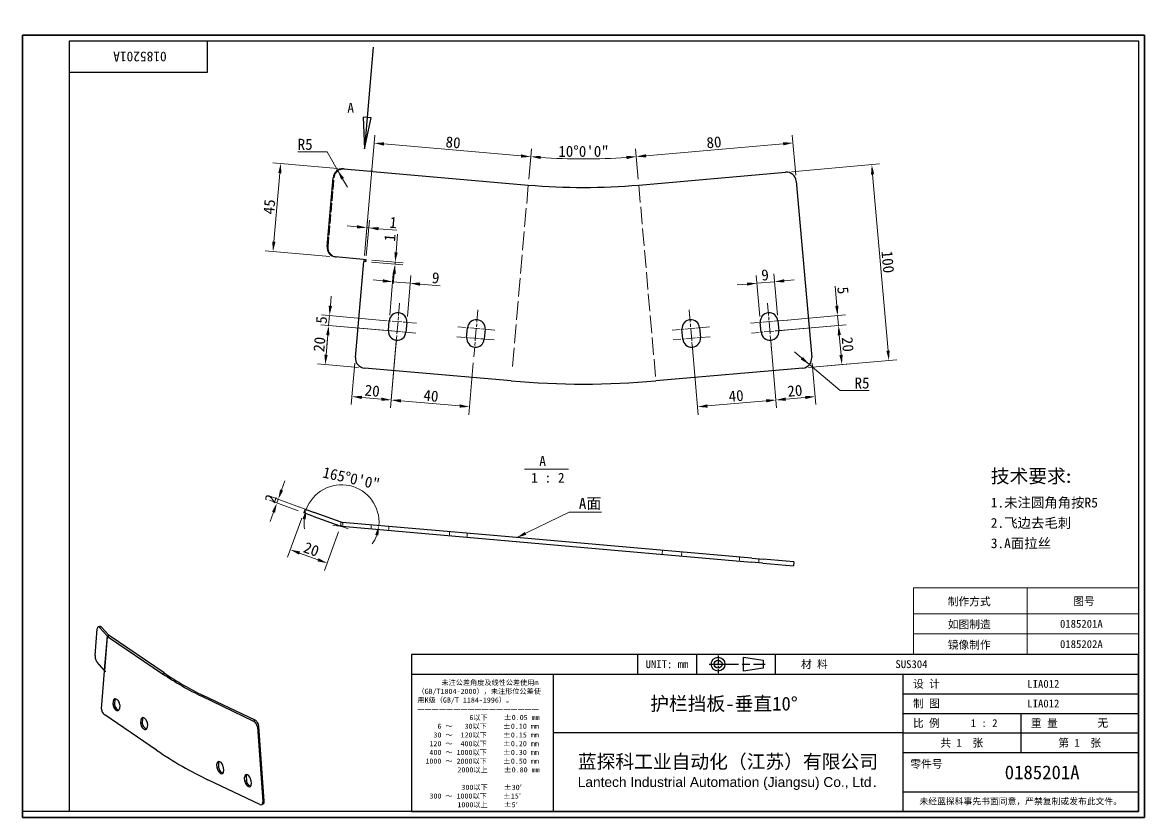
# Model space of a CAD drawing. Header units: millimetres. Extents: x 12 to 583, y 11 to 654.
# Drawn here: x 12 to 583, y 11 to 415 of the extents above; entities that cross this region are included whole.
import ezdxf
from ezdxf.enums import TextEntityAlignment as Align

# ---------------------------------------------------------------- set-up
doc = ezdxf.new("R2010")
doc.units = ezdxf.units.MM
doc.header["$LTSCALE"] = 2
doc.linetypes.add('CHAIN', pattern=[0.3543, 0.2362, -0.0295, 0.0591, -0.0295])
doc.linetypes.add('DASHED', pattern=[0.2067, 0.1654, -0.0413])
for name, color, linetype, lineweight in [('1', 7, 'Continuous', 18), ('可见 (ISO)', 7, 'Continuous', 25), ('可见窄的 (ISO)', 7, 'Continuous', 18), ('图框 (ISO)', 7, 'Continuous', 35), ('标题 (ISO)', 7, 'Continuous', 25), ('草图几何图元 (ISO)', 7, 'Continuous', 18)]:
    doc.layers.add(name, color=color, linetype=linetype, lineweight=lineweight)
for name, color, linetype, lineweight, true_color in [('中心标记 (ISO)', 1, 'CHAIN', 18, 0xff0000), ('中心线 (ISO)', 1, 'CHAIN', 18, 0xff0000), ('剖切线 (ISO)', 7, 'CHAIN', 25, 0x008000), ('尺寸 (ISO)', 7, 'Continuous', 18, 0x008000), ('符号 (ISO)', 7, 'Continuous', 18, 0x008000), ('隐藏 (ISO)', 5, 'DASHED', 18, 0x0000ff)]:
    doc.layers.add(name, color=color, linetype=linetype, lineweight=lineweight, true_color=true_color)
doc.styles.add('HZ_33', font='simfang.ttf')
doc.styles.add('文本样式164', font='SimSun.ttf')
doc.styles.add('文本样式165', font='SimSun.ttf')
doc.styles.add('文本样式74', font='SimSun.ttf')
doc.styles.add('最新国标', font='simfang.ttf')
doc.styles.add('注释文本 (ISO)', font='simfang.ttf')
doc.dimstyles.new('默认 (GB)', dxfattribs={"dimscale": 2, "dimtxt": 2.8, "dimasz": 2.5, "dimexe": 2, "dimexo": 1.5, "dimgap": 0.5, "dimtad": 1, "dimtoh": 1, "dimdsep": 46, "dimtxsty": '最新国标', "dimcen": 0.09, "dimdle": 10, "dimclrd": 256, "dimclre": 256, "dimclrt": 256, "dimaunit": 1, "dimadec": 3, "dimazin": 2, "dimtfac": 0.535714, "dimtdec": 3, "dimtmove": 0, "dimatfit": 3, "dimfxl": 0, "dimtolj": 1, "dimlwd": -1, "dimlwe": -1, "dimarcsym": 0})
doc.dimstyles.new('默认 (GB)$7', dxfattribs={"dimscale": 2, "dimtxt": 2.8, "dimasz": 2.5, "dimexe": 2, "dimexo": 1.5, "dimgap": 0.5, "dimtad": 1, "dimtoh": 1, "dimdsep": 46, "dimtxsty": '最新国标', "dimcen": 0.09, "dimdle": 10, "dimclrd": 256, "dimclre": 256, "dimclrt": 256, "dimaunit": 1, "dimadec": 3, "dimazin": 2, "dimtfac": 0.535714, "dimtdec": 3, "dimtmove": 0, "dimatfit": 3, "dimfxl": 0, "dimtolj": 1, "dimlwd": -1, "dimlwe": -1, "dimarcsym": 0})

# ---------------------------------------------------------------- blocks, each defined once
blk = doc.blocks.new('图框 最新国标')
at = {"layer": '图框 (ISO)'}
for p, q in [((6, 7), (6, 204.5)), ((6, 204.5), (291.5, 204.5)), ((291.5, 204.5), (291.5, 5.5)), ((6, 7), (6, 5.5)), ((6, 7), (6, 5.5)), ((291.5, 5.5), (6, 5.5))]:
    blk.add_line(p, q, dxfattribs=at)
at = {"layer": '图框 (ISO)', "color": 7, "linetype": 'Continuous', "lineweight": 25}
for p, q in [((18, 203), (290, 203)), ((18, 7), (18, 203)), ((18, 203), (290, 203)), ((53, 203), (53, 195)), ((290, 203), (290, 7)), ((290, 203), (290, 7)), ((53, 195), (18, 195)), ((290, 7), (6, 7)), ((290, 7), (18, 7))]:
    blk.add_line(p, q, dxfattribs=at)
at = {"layer": '图框 (ISO)', "style": '文本样式74'}
blk.add_attdef('零件代号_001', (42.7, 200.25), '', height=2.5, rotation=180, dxfattribs=at)
blk = doc.blocks.new('标题栏 最新国标')
at = {"layer": '标题 (ISO)'}
for p, q in [((381.98, -183.84), (196.98, -183.84)), ((196.98, -183.84), (196.98, -223.84)), ((254.48, -183.84), (254.48, -188.84)), ((269.48, -183.84), (269.48, -188.84)), ((281.48, -188.09), (281.48, -184.59)), ((281.48, -184.59), (286.48, -185.34)), ((286.48, -185.34), (286.48, -187.34)), ((289.48, -183.84), (289.48, -188.84)), ((381.98, -223.84), (381.98, -183.84)), ((383.48, -183.84), (383.48, -225.34)), ((286.48, -187.34), (281.48, -188.09)), ((196.98, -188.84), (381.98, -188.84)), ((232.98, -188.84), (232.98, -223.84)), ((321.98, -188.84), (321.98, -223.84)), ((321.98, -193.84), (381.98, -193.84)), ((321.98, -198.84), (381.98, -198.84)), ((351.98, -198.84), (351.98, -208.84)), ((321.98, -203.84), (232.98, -203.84)), ((321.98, -203.84), (381.98, -203.84)), ((321.98, -208.84), (381.98, -208.84)), ((321.98, -218.84), (381.98, -218.84)), ((196.98, -223.84), (381.98, -223.84)), ((383.48, -225.34), (196.98, -225.34))]:
    blk.add_line(p, q, dxfattribs=at)
at = {"layer": '标题 (ISO)', "linetype": 'CHAIN', "ltscale": 5.000333}
blk.add_line((274.98, -184.09), (274.98, -188.59), dxfattribs=at)
at = {"layer": '标题 (ISO)', "linetype": 'CHAIN', "ltscale": 15.834605}
blk.add_line((272.73, -186.34), (286.98, -186.34), dxfattribs=at)
at = {"layer": '标题 (ISO)'}
for radius in [1.75, 1]:
    blk.add_circle((274.98, -186.34), radius, dxfattribs=at)
at = {"layer": '1', "style": '文本样式164'}
for s, p in [('UNIT: mm', (261.98, -186.34)), ('材 料', (299.48, -186.34)), ('设 计', (327.98, -191.34)), ('制 图', (327.98, -196.34)), ('比 例', (327.98, -201.34)), ('重 量', (357.98, -201.34)), ('共 1  张', (336.98, -206.34)), ('第 1  张', (366.98, -206.34))]:
    blk.add_text(s, height=2, dxfattribs=at).set_placement(p, align=Align.MIDDLE_CENTER)
at = {"layer": '标题 (ISO)', "style": '注释文本 (ISO)'}
for s, insert, char_height, attachment_point, line_spacing_factor in [('\\fSimSun|b0|i0;{\\H1.3000;      未注公差角度及线性公差使用m\\P}\\fSimSun|b0|i0;{\\H1.3000;（GB/T1804-2000），未注形位公差使\\P}\\fSimSun|b0|i0;{\\H1.3000;用K级（GB/T 1184-1996）。\\P}\\fSimSun|b0|i0;{\\H1.3000;—————————————————\\P}\\fSimSun|b0|i0;{\\H1.3000;             6以下    ±0.05 mm\\P}\\fSimSun|b0|i0;{\\H1.3000;     6 ～   30以下    ±0.10 mm\\P}\\fSimSun|b0|i0;{\\H1.3000;    30 ～  120以下    ±0.15 mm\\P}\\fSimSun|b0|i0;{\\H1.3000;   120 ～  400以下    ±0.20 mm\\P}\\fSimSun|b0|i0;{\\H1.3000;   400 ～ 1000以下    ±0.30 mm\\P}\\fSimSun|b0|i0;{\\H1.3000;  1000 ～ 2000以下    ±0.50 mm\\P}\\fSimSun|b0|i0;{\\H1.3000;          2000以上    ±0.80 mm\\P}\\fSimSun|b0|i0;{\\H1.3000;\\P}\\fSimSun|b0|i0;{\\H1.3000;           300以下    ±30′\\P}\\fSimSun|b0|i0;{\\H1.3000;   300 ～ 1000以下    ±15′\\P}\\fSimSun|b0|i0;{\\H1.3000;          1000以上    ±5′}', (198.48, -206.63), 1.3, 4, 1.023913), ('{\\fMicrosoft YaHei|b0|i0|c134|p34;\\H1.75x;蓝探科工业自动化（江苏）有限公司\\P\\fArial|b0|i0|c0|p34;\\H0.71429x;Lantech Industrial Automation (Jiangsu) Co., Ltd\\fFangSong|b0|i0|c134|p49;.\\H1.15195x; }', (277.48, -213.84), 2, 5, 0.978695)]:
    blk.add_mtext(s, dxfattribs=dict(at, insert=insert, char_height=char_height, attachment_point=attachment_point, line_spacing_factor=line_spacing_factor))
at = {"layer": '标题 (ISO)', "attachment_point": 5, "style": '注释文本 (ISO)'}
for s, insert, char_height in [('\\fFangSong|b0|i0;零件号', (327.98, -211.84), 2), ('\\fSimSun|b0|i0;{\\H1.6000;未经蓝探科事先书面同意，严禁复制或发布此文件。}', (351.98, -221.34), 1.6)]:
    blk.add_mtext(s, dxfattribs=dict(at, insert=insert, char_height=char_height))
at = {"layer": '标题 (ISO)'}
for tag, p, height, style in [('材料_001', (320.09, -187.33), 2, '注释文本 (ISO)'), ('设计人_001', (353.65, -192.33), 2, '注释文本 (ISO)'), ('库存编号_001', (257.69, -198.12), 3.5, '文本样式165'), ('设计人_001', (353.65, -197.33), 2, '注释文本 (ISO)'), ('视图比例_001', (339.26, -202.33), 2, '注释文本 (ISO)'), ('质量\\P3;_001', (371.53, -202.3), 2, '注释文本 (ISO)'), ('零件代号_001', (347.9, -215.59), 3.5, '文本样式165')]:
    blk.add_attdef(tag, p, '', height=height, dxfattribs=dict(at, style=style))
blk = doc.blocks.new('表格1')
at = {"layer": '符号 (ISO)'}
for p, q in [((232.72, 63.89), (290, 63.89)), ((232.72, 63.89), (232.72, 57.35)), ((261.65, 63.89), (261.65, 57.35)), ((290, 63.89), (290, 57.35)), ((232.72, 57.35), (290, 57.35)), ((232.72, 57.35), (232.72, 47)), ((261.65, 57.35), (261.65, 47)), ((290, 57.35), (290, 47)), ((232.72, 52.23), (290, 52.23)), ((232.72, 47), (290, 47))]:
    blk.add_line(p, q, dxfattribs=at)
at = {"layer": '符号 (ISO)', "char_height": 2, "attachment_point": 7, "style": '注释文本 (ISO)'}
for s, insert in [('制作方式', (241.43, 59.21)), ('图号', (273.37, 59.27)), ('如图制造', (241.44, 53.39)), ('0185201A', (269.98, 53.75)), ('镜像制作', (241.43, 48.2)), ('0185202A', (269.98, 48.58))]:
    blk.add_mtext(s, dxfattribs=dict(at, insert=insert))
blk = doc.blocks.new('二维转换剖视图0')
at = {"layer": '剖切线 (ISO)', "linetype": 'Continuous'}
for p, q in [((95.27, 201.46), (93.7, 183.53)), ((92.71, 183.61), (93.01, 175.56)), ((94.7, 183.44), (92.71, 183.61)), ((93.7, 183.53), (93.01, 175.56)), ((93.01, 175.56), (94.7, 183.44))]:
    blk.add_line(p, q, dxfattribs=at)
at = {"layer": '剖切线 (ISO)', "linetype": 'Continuous', "flags": 128}
blk.add_lwpolyline([(92.71, 183.61), (93.01, 175.56), (94.7, 183.44), (92.71, 183.61)], dxfattribs=at)
at = {"layer": '剖切线 (ISO)'}
blk.add_solid([(92.71, 183.61), (93.01, 175.56), (94.7, 183.44), (92.71, 183.61)], dxfattribs=at)
at = {"layer": '剖切线 (ISO)', "insert": (88.67, 184.76), "char_height": 2.5, "attachment_point": 7, "style": 'HZ_33'}
blk.add_mtext('A', dxfattribs=at)
blk = doc.blocks.new('*D7')
at = {"layer": 'Defpoints', "color": 0, "transparency": 16777216}
for p in [(186.65, 175.8), (171.55, 162.19), (174.37, 161.17), (253.8, 154.22)]:
    blk.add_point(p, dxfattribs=at)
at = {"layer": '尺寸 (ISO)', "color": 116, "true_color": 0x00803f, "transparency": 16777216}
blk.add_line((168.73, 163.22), (152.67, 169.07), dxfattribs=at)
for start, end in [(355, 160), (175.0432, 190.0863), (324.9137, 339.9568)]:
    blk.add_arc((174.37, 161.17), 19.1, start, end, dxfattribs=at)
for points in [[(154.53, 163), (156.16, 162.64), (156.42, 167.7)], [(191.5, 154.8), (193.13, 154.44), (193.4, 159.5)]]:
    blk.add_solid(points, dxfattribs=at)
at = {"layer": '尺寸 (ISO)', "transparency": 16777216, "insert": (179.33, 183.56), "char_height": 5.6, "attachment_point": 5, "rotation": 347.5, "style": '最新国标'}
blk.add_mtext('\\A1;165°0\'0"', dxfattribs=at)
blk = doc.blocks.new('*D8')
at = {"layer": 'Defpoints', "color": 0, "transparency": 16777216}
for p in [(155.14, 166.04), (173.93, 159.2), (148.3, 147.25)]:
    blk.add_point(p, dxfattribs=at)
at = {"layer": '尺寸 (ISO)', "color": 116, "true_color": 0x00803f, "transparency": 16777216}
for p, q in [((154.11, 163.22), (146.93, 143.49)), ((172.91, 156.38), (165.73, 136.65)), ((162.4, 142.12), (153, 145.54))]:
    blk.add_line(p, q, dxfattribs=at)
for points in [[(153.28, 146.32), (152.71, 144.75), (148.3, 147.25)], [(162.68, 142.9), (162.11, 141.33), (167.09, 140.41)]]:
    blk.add_solid(points, dxfattribs=at)
at = {"layer": '尺寸 (ISO)', "transparency": 16777216, "insert": (159.01, 147.43), "char_height": 5.6, "attachment_point": 5, "rotation": 340, "style": '最新国标'}
blk.add_mtext('\\A1;20', dxfattribs=at)
blk = doc.blocks.new('*D9')
at = {"layer": 'Defpoints', "color": 0, "transparency": 16777216}
for p in [(141.48, 171.01), (155.14, 166.04), (155.82, 167.92)]:
    blk.add_point(p, dxfattribs=at)
at = {"layer": '尺寸 (ISO)', "color": 116, "true_color": 0x00803f, "transparency": 16777216}
for p, q in [((143.88, 177.59), (145.59, 182.29)), ((152.32, 167.07), (137.72, 172.38)), ((153.01, 168.94), (138.41, 174.26)), ((142.17, 172.89), (141.48, 171.01)), ((139.77, 166.31), (138.06, 161.61))]:
    blk.add_line(p, q, dxfattribs=at)
for points in [[(143.09, 177.87), (144.66, 177.3), (142.17, 172.89)], [(138.99, 166.6), (140.55, 166.03), (141.48, 171.01)]]:
    blk.add_solid(points, dxfattribs=at)
at = {"layer": '尺寸 (ISO)', "transparency": 16777216, "insert": (138.25, 173.25), "char_height": 5.6, "attachment_point": 5, "rotation": 70, "style": '最新国标'}
blk.add_mtext('\\A1;2', dxfattribs=at)
blk = doc.blocks.new('*D10')
at = {"layer": 'Defpoints', "color": 0, "transparency": 16777216}
for p in [(297.53, 654), (288.57, 346.13), (269.42, 332.72), (325.64, 332.72)]:
    blk.add_point(p, dxfattribs=at)
at = {"layer": '尺寸 (ISO)', "color": 116, "true_color": 0x00803f, "transparency": 16777216}
for p, q in [((269.68, 335.71), (271.03, 351.15)), ((325.38, 335.71), (324.02, 351.15))]:
    blk.add_line(p, q, dxfattribs=at)
blk.add_arc((297.53, 654), 308, 265.9301, 274.0699, dxfattribs=at)
for points in [[(275.6, 345.94), (275.74, 347.6), (270.69, 347.17)], [(319.32, 347.6), (319.46, 345.94), (324.37, 347.17)]]:
    blk.add_solid(points, dxfattribs=at)
at = {"layer": '尺寸 (ISO)', "transparency": 16777216, "insert": (297.53, 349.83), "char_height": 5.6, "attachment_point": 5, "style": '最新国标'}
blk.add_mtext('\\A1;10°0\'0"', dxfattribs=at)
blk = doc.blocks.new('*D11')
at = {"layer": 'Defpoints', "color": 0, "transparency": 16777216}
for p in [(270.68, 347.08), (269.42, 332.72), (185.72, 293.87)]:
    blk.add_point(p, dxfattribs=at)
at = {"layer": '尺寸 (ISO)', "color": 116, "true_color": 0x00803f, "transparency": 16777216}
for p, q in [((185.98, 296.86), (191.33, 358.04)), ((195.96, 353.62), (265.7, 347.51)), ((269.68, 335.71), (271.03, 351.06))]:
    blk.add_line(p, q, dxfattribs=at)
for points in [[(196.04, 354.45), (195.89, 352.79), (190.98, 354.05)], [(265.77, 348.34), (265.62, 346.68), (270.68, 347.08)]]:
    blk.add_solid(points, dxfattribs=at)
at = {"layer": '尺寸 (ISO)', "transparency": 16777216, "insert": (231.16, 354.38), "char_height": 5.6, "attachment_point": 5, "rotation": 355, "style": '最新国标'}
blk.add_mtext('\\A1;80', dxfattribs=at)
blk = doc.blocks.new('*D12')
at = {"layer": 'Defpoints', "color": 0, "transparency": 16777216}
for p in [(404.07, 354.14), (325.64, 332.72), (405.77, 334.72)]:
    blk.add_point(p, dxfattribs=at)
at = {"layer": '尺寸 (ISO)', "color": 116, "true_color": 0x00803f, "transparency": 16777216}
for p, q in [((405.51, 337.7), (403.72, 358.13)), ((325.38, 335.71), (324.02, 351.15)), ((329.35, 347.61), (399.09, 353.71))]:
    blk.add_line(p, q, dxfattribs=at)
for points in [[(399.02, 354.54), (399.16, 352.88), (404.07, 354.14)], [(329.28, 348.44), (329.43, 346.78), (324.37, 347.17)]]:
    blk.add_solid(points, dxfattribs=at)
at = {"layer": '尺寸 (ISO)', "transparency": 16777216, "insert": (363.89, 354.47), "char_height": 5.6, "attachment_point": 5, "rotation": 5, "style": '最新国标'}
blk.add_mtext('\\A1;80', dxfattribs=at)
blk = doc.blocks.new('*D13')
at = {"layer": 'Defpoints', "color": 0, "transparency": 16777216}
for p in [(444.18, 343.1), (400.35, 339.26), (409.07, 239.64)]:
    blk.add_point(p, dxfattribs=at)
at = {"layer": '尺寸 (ISO)', "color": 116, "true_color": 0x00803f, "transparency": 16777216}
for p, q in [((403.34, 339.52), (448.17, 343.44)), ((452.46, 248.46), (444.62, 338.12)), ((412.06, 239.9), (456.88, 243.83))]:
    blk.add_line(p, q, dxfattribs=at)
for points in [[(445.45, 338.19), (443.79, 338.04), (444.18, 343.1)], [(453.29, 248.53), (451.63, 248.39), (452.9, 243.48)]]:
    blk.add_solid(points, dxfattribs=at)
at = {"layer": '尺寸 (ISO)', "transparency": 16777216, "insert": (452.36, 293.62), "char_height": 5.6, "attachment_point": 5, "rotation": 275, "style": '最新国标'}
blk.add_mtext('\\A1;100', dxfattribs=at)
blk = doc.blocks.new('*D14')
at = {"layer": 'Defpoints', "color": 0, "transparency": 16777216}
for p in [(392.38, 258.26), (427.25, 261.31), (409.07, 239.64)]:
    blk.add_point(p, dxfattribs=at)
at = {"layer": '尺寸 (ISO)', "color": 116, "true_color": 0x00803f, "transparency": 16777216}
for p, q in [((395.37, 258.52), (431.23, 261.66)), ((428.56, 246.37), (427.68, 256.33)), ((412.06, 239.9), (432.98, 241.73))]:
    blk.add_line(p, q, dxfattribs=at)
for points in [[(428.51, 256.4), (426.85, 256.26), (427.25, 261.31)], [(429.39, 246.44), (427.73, 246.29), (428.99, 241.39)]]:
    blk.add_solid(points, dxfattribs=at)
at = {"layer": '尺寸 (ISO)', "transparency": 16777216, "insert": (431.94, 251.68), "char_height": 5.6, "attachment_point": 5, "rotation": 275, "style": '最新国标'}
blk.add_mtext('\\A1;20', dxfattribs=at)
blk = doc.blocks.new('*D15')
at = {"layer": 'Defpoints', "color": 0, "transparency": 16777216}
for p in [(396.43, 263.63), (396.86, 258.65), (427.25, 261.31)]:
    blk.add_point(p, dxfattribs=at)
at = {"layer": '尺寸 (ISO)', "color": 116, "true_color": 0x00803f, "transparency": 16777216}
for p, q in [((426.38, 271.27), (425.5, 281.34)), ((399.42, 263.89), (430.8, 266.64)), ((427.25, 261.31), (426.81, 266.29)), ((399.85, 258.91), (431.23, 261.66)), ((427.68, 256.33), (428.12, 251.35))]:
    blk.add_line(p, q, dxfattribs=at)
for points in [[(427.21, 271.34), (425.55, 271.2), (426.81, 266.29)], [(428.51, 256.4), (426.85, 256.26), (427.25, 261.31)]]:
    blk.add_solid(points, dxfattribs=at)
at = {"layer": '尺寸 (ISO)', "transparency": 16777216, "insert": (429.54, 279.13), "char_height": 5.6, "attachment_point": 5, "rotation": 275, "style": '最新国标'}
blk.add_mtext('\\A1;5', dxfattribs=at)
blk = doc.blocks.new('*D16')
at = {"layer": 'Defpoints', "color": 0, "transparency": 16777216}
for p in [(394.69, 283.56), (387.46, 262.85), (396.43, 263.63)]:
    blk.add_point(p, dxfattribs=at)
at = {"layer": '尺寸 (ISO)', "color": 116, "true_color": 0x00803f, "transparency": 16777216}
for p, q in [((387.2, 265.84), (385.37, 286.76)), ((396.17, 266.62), (394.34, 287.54)), ((380.74, 282.34), (375.76, 281.9)), ((385.72, 282.77), (394.69, 283.56)), ((399.67, 283.99), (404.65, 284.43))]:
    blk.add_line(p, q, dxfattribs=at)
for points in [[(380.67, 283.17), (380.81, 281.51), (385.72, 282.77)], [(399.59, 284.82), (399.74, 283.16), (394.69, 283.56)]]:
    blk.add_solid(points, dxfattribs=at)
at = {"layer": '尺寸 (ISO)', "transparency": 16777216, "insert": (389.87, 286.98), "char_height": 5.6, "attachment_point": 5, "rotation": 5, "style": '最新国标'}
blk.add_mtext('\\A1;9', dxfattribs=at)
blk = doc.blocks.new('*D17')
at = {"layer": 'Defpoints', "color": 0, "transparency": 16777216}
for p in [(392.38, 258.26), (413.61, 245.06), (415.36, 225.13)]:
    blk.add_point(p, dxfattribs=at)
at = {"layer": '尺寸 (ISO)', "color": 116, "true_color": 0x00803f, "transparency": 16777216}
for p, q in [((392.64, 255.27), (395.78, 219.41)), ((413.87, 242.07), (415.7, 221.15)), ((400.41, 223.83), (410.37, 224.7))]:
    blk.add_line(p, q, dxfattribs=at)
for points in [[(400.34, 224.66), (400.49, 223), (395.43, 223.39)], [(410.3, 225.53), (410.45, 223.87), (415.36, 225.13)]]:
    blk.add_solid(points, dxfattribs=at)
at = {"layer": '尺寸 (ISO)', "transparency": 16777216, "insert": (405.06, 228.08), "char_height": 5.6, "attachment_point": 5, "rotation": 5, "style": '最新国标'}
blk.add_mtext('\\A1;20', dxfattribs=at)
blk = doc.blocks.new('*D18')
at = {"layer": 'Defpoints', "color": 0, "transparency": 16777216}
for p in [(392.38, 258.26), (352.53, 254.77), (395.43, 223.39)]:
    blk.add_point(p, dxfattribs=at)
at = {"layer": '尺寸 (ISO)', "color": 116, "true_color": 0x00803f, "transparency": 16777216}
for p, q in [((352.8, 251.78), (355.93, 215.92)), ((392.64, 255.27), (395.78, 219.41)), ((360.57, 220.34), (390.45, 222.96))]:
    blk.add_line(p, q, dxfattribs=at)
for points in [[(390.38, 223.79), (390.52, 222.13), (395.43, 223.39)], [(360.49, 221.17), (360.64, 219.51), (355.58, 219.91)]]:
    blk.add_solid(points, dxfattribs=at)
at = {"layer": '尺寸 (ISO)', "transparency": 16777216, "insert": (375.17, 225.47), "char_height": 5.6, "attachment_point": 5, "rotation": 5, "style": '最新国标'}
blk.add_mtext('\\A1;40', dxfattribs=at)
blk = doc.blocks.new('*D19')
at = {"layer": 'Defpoints', "color": 0, "transparency": 16777216}
for p in [(408.63, 244.62), (412.44, 241.39)]:
    blk.add_point(p, dxfattribs=at)
at = {"layer": '尺寸 (ISO)', "color": 116, "true_color": 0x00803f, "transparency": 16777216}
for p, q in [((408.63, 244.62), (404.82, 247.86)), ((408.63, 244.62), (412.44, 241.39)), ((412.44, 241.39), (416.25, 238.15)), ((428.04, 228.15), (416.25, 238.15)), ((442.94, 228.15), (428.04, 228.15))]:
    blk.add_line(p, q, dxfattribs=at)
blk.add_solid([(409.17, 245.26), (408.09, 243.99), (412.44, 241.39)], dxfattribs=at)
at = {"layer": '尺寸 (ISO)', "transparency": 16777216, "insert": (439.23, 231.98), "char_height": 5.6, "attachment_point": 5, "style": '最新国标'}
blk.add_mtext('\\A1;R5', dxfattribs=at)
blk = doc.blocks.new('*D20')
at = {"layer": 'Defpoints', "color": 0, "transparency": 16777216}
for p in [(143.41, 343.75), (175.29, 340.96), (171.37, 296.13)]:
    blk.add_point(p, dxfattribs=at)
at = {"layer": '尺寸 (ISO)', "color": 116, "true_color": 0x00803f, "transparency": 16777216}
for p, q in [((172.3, 341.22), (139.43, 344.1)), ((139.93, 303.9), (142.98, 338.77)), ((168.38, 296.39), (135.51, 299.27))]:
    blk.add_line(p, q, dxfattribs=at)
for points in [[(142.15, 338.84), (143.81, 338.7), (143.41, 343.75)], [(139.1, 303.97), (140.76, 303.83), (139.49, 298.92)]]:
    blk.add_solid(points, dxfattribs=at)
at = {"layer": '尺寸 (ISO)', "transparency": 16777216, "insert": (137.64, 321.67), "char_height": 5.6, "attachment_point": 5, "rotation": 85, "style": '最新国标'}
blk.add_mtext('\\A1;45', dxfattribs=at)
blk = doc.blocks.new('*D21')
at = {"layer": 'Defpoints', "color": 0, "transparency": 16777216}
for p in [(186.71, 293.79), (186.8, 294.78), (201.59, 292.48)]:
    blk.add_point(p, dxfattribs=at)
at = {"layer": '尺寸 (ISO)', "color": 116, "true_color": 0x00803f, "transparency": 16777216}
for p, q in [((202.11, 298.46), (202.92, 307.76)), ((189.7, 293.52), (205.57, 292.14)), ((189.79, 294.52), (205.66, 293.13)), ((201.59, 292.48), (201.67, 293.48)), ((201.15, 287.5), (200.72, 282.52))]:
    blk.add_line(p, q, dxfattribs=at)
for points in [[(201.28, 298.53), (202.94, 298.39), (201.67, 293.48)], [(200.32, 287.58), (201.98, 287.43), (201.59, 292.48)]]:
    blk.add_solid(points, dxfattribs=at)
at = {"layer": '尺寸 (ISO)', "transparency": 16777216, "insert": (198.95, 305.93), "char_height": 5.6, "attachment_point": 5, "rotation": 85, "style": '最新国标'}
blk.add_mtext('\\A1;1', dxfattribs=at)
blk = doc.blocks.new('*D22')
at = {"layer": 'Defpoints', "color": 0, "transparency": 16777216}
for p in [(187.22, 311.04), (185.72, 293.87), (186.71, 293.79)]:
    blk.add_point(p, dxfattribs=at)
at = {"layer": '尺寸 (ISO)', "color": 116, "true_color": 0x00803f, "transparency": 16777216}
for p, q in [((185.98, 296.86), (187.57, 315.03)), ((186.97, 296.77), (188.56, 314.94)), ((182.24, 311.48), (177.26, 311.91)), ((187.22, 311.04), (188.22, 310.95)), ((193.2, 310.52), (202.5, 309.7))]:
    blk.add_line(p, q, dxfattribs=at)
for points in [[(182.31, 312.31), (182.17, 310.65), (187.22, 311.04)], [(193.27, 311.35), (193.12, 309.69), (188.22, 310.95)]]:
    blk.add_solid(points, dxfattribs=at)
at = {"layer": '尺寸 (ISO)', "transparency": 16777216, "insert": (200.67, 313.68), "char_height": 5.6, "attachment_point": 5, "rotation": 355, "style": '最新国标'}
blk.add_mtext('\\A1;1', dxfattribs=at)
blk = doc.blocks.new('*D25')
at = {"layer": 'Defpoints', "color": 0, "transparency": 16777216}
for p in [(172.39, 340.26), (174.86, 335.98)]:
    blk.add_point(p, dxfattribs=at)
at = {"layer": '尺寸 (ISO)', "color": 116, "true_color": 0x00803f, "transparency": 16777216}
for p, q in [((152.14, 349.56), (167.05, 349.56)), ((167.05, 349.56), (169.9, 344.6)), ((172.39, 340.26), (169.9, 344.6)), ((174.86, 335.98), (172.39, 340.26)), ((174.89, 335.93), (177.38, 331.59))]:
    blk.add_line(p, q, dxfattribs=at)
blk.add_solid([(175.61, 336.34), (174.16, 335.51), (172.39, 340.26)], dxfattribs=at)
at = {"layer": '尺寸 (ISO)', "transparency": 16777216, "insert": (155.86, 353.39), "char_height": 5.6, "attachment_point": 5, "style": '最新国标'}
blk.add_mtext('\\A1;R5', dxfattribs=at)
blk = doc.blocks.new('*D26')
at = {"layer": 'Defpoints', "color": 0, "transparency": 16777216}
for p in [(202.68, 258.26), (181.45, 245.06), (199.63, 223.39)]:
    blk.add_point(p, dxfattribs=at)
at = {"layer": '尺寸 (ISO)', "color": 116, "true_color": 0x00803f, "transparency": 16777216}
for p, q in [((202.42, 255.27), (199.28, 219.41)), ((181.18, 242.07), (179.35, 221.15)), ((184.68, 224.7), (194.65, 223.83))]:
    blk.add_line(p, q, dxfattribs=at)
for points in [[(184.76, 225.53), (184.61, 223.87), (179.7, 225.13)], [(194.72, 224.66), (194.57, 223), (199.63, 223.39)]]:
    blk.add_solid(points, dxfattribs=at)
at = {"layer": '尺寸 (ISO)', "transparency": 16777216, "insert": (190, 228.08), "char_height": 5.6, "attachment_point": 5, "rotation": 355, "style": '最新国标'}
blk.add_mtext('\\A1;20', dxfattribs=at)
blk = doc.blocks.new('*D27')
at = {"layer": 'Defpoints', "color": 0, "transparency": 16777216}
for p in [(202.29, 253.78), (241.7, 245.31), (239.47, 219.91)]:
    blk.add_point(p, dxfattribs=at)
at = {"layer": '尺寸 (ISO)', "color": 116, "true_color": 0x00803f, "transparency": 16777216}
for p, q in [((202.02, 250.79), (199.28, 219.41)), ((241.44, 242.32), (239.13, 215.92)), ((204.61, 222.96), (234.49, 220.34))]:
    blk.add_line(p, q, dxfattribs=at)
for points in [[(204.68, 223.79), (204.54, 222.13), (199.63, 223.39)], [(234.57, 221.17), (234.42, 219.51), (239.47, 219.91)]]:
    blk.add_solid(points, dxfattribs=at)
at = {"layer": '尺寸 (ISO)', "transparency": 16777216, "insert": (219.89, 225.47), "char_height": 5.6, "attachment_point": 5, "rotation": 355, "style": '最新国标'}
blk.add_mtext('\\A1;40', dxfattribs=at)
blk = doc.blocks.new('*D28')
at = {"layer": 'Defpoints', "color": 0, "transparency": 16777216}
for p in [(202.68, 258.26), (166.07, 241.39), (185.99, 239.64)]:
    blk.add_point(p, dxfattribs=at)
at = {"layer": '尺寸 (ISO)', "color": 116, "true_color": 0x00803f, "transparency": 16777216}
for p, q in [((199.69, 258.52), (163.83, 261.66)), ((167.38, 256.33), (166.5, 246.37)), ((183, 239.9), (162.08, 241.73))]:
    blk.add_line(p, q, dxfattribs=at)
for points in [[(166.54, 256.4), (168.21, 256.26), (167.81, 261.31)], [(165.67, 246.44), (167.33, 246.29), (166.07, 241.39)]]:
    blk.add_solid(points, dxfattribs=at)
at = {"layer": '尺寸 (ISO)', "transparency": 16777216, "insert": (163.12, 251.68), "char_height": 5.6, "attachment_point": 5, "rotation": 85, "style": '最新国标'}
blk.add_mtext('\\A1;20', dxfattribs=at)
blk = doc.blocks.new('*D29')
at = {"layer": 'Defpoints', "color": 0, "transparency": 16777216}
for p in [(168.25, 266.29), (198.63, 263.63), (198.19, 258.65)]:
    blk.add_point(p, dxfattribs=at)
at = {"layer": '尺寸 (ISO)', "color": 116, "true_color": 0x00803f, "transparency": 16777216}
for p, q in [((168.68, 271.27), (169.12, 276.25)), ((195.64, 263.89), (164.26, 266.64)), ((167.81, 261.31), (168.25, 266.29)), ((195.21, 258.91), (163.83, 261.66)), ((167.38, 256.33), (166.94, 251.35))]:
    blk.add_line(p, q, dxfattribs=at)
for points in [[(167.85, 271.34), (169.51, 271.2), (168.25, 266.29)], [(166.54, 256.4), (168.21, 256.26), (167.81, 261.31)]]:
    blk.add_solid(points, dxfattribs=at)
at = {"layer": '尺寸 (ISO)', "transparency": 16777216, "insert": (164.21, 264.13), "char_height": 5.6, "attachment_point": 5, "rotation": 85, "style": '最新国标'}
blk.add_mtext('\\A1;5', dxfattribs=at)
blk = doc.blocks.new('*D30')
at = {"layer": 'Defpoints', "color": 0, "transparency": 16777216}
for p in [(209.34, 282.77), (198.63, 263.63), (207.6, 262.85)]:
    blk.add_point(p, dxfattribs=at)
at = {"layer": '尺寸 (ISO)', "color": 116, "true_color": 0x00803f, "transparency": 16777216}
for p, q in [((198.89, 266.62), (200.72, 287.54)), ((207.86, 265.84), (209.69, 286.76)), ((195.39, 283.99), (190.41, 284.43)), ((200.37, 283.56), (209.34, 282.77)), ((214.32, 282.34), (224.58, 281.44))]:
    blk.add_line(p, q, dxfattribs=at)
for points in [[(195.47, 284.82), (195.32, 283.16), (200.37, 283.56)], [(214.39, 283.17), (214.25, 281.51), (209.34, 282.77)]]:
    blk.add_solid(points, dxfattribs=at)
at = {"layer": '尺寸 (ISO)', "transparency": 16777216, "insert": (222.27, 285.49), "char_height": 5.6, "attachment_point": 5, "rotation": 355, "style": '最新国标'}
blk.add_mtext('\\A1;9', dxfattribs=at)

msp = doc.modelspace()

# ---------------------------------------------------------------- linework, layer by layer
at = {"layer": '中心标记 (ISO)', "ltscale": 10.556371}
for p, q in [((212.5773, 262.4115), (193.6496, 264.0674)), ((401.4094, 264.0674), (382.4817, 262.4115)), ((212.1415, 257.4305), (193.2138, 259.0865)), ((252.4251, 258.9253), (233.4974, 260.5812)), ((361.5617, 260.5812), (342.634, 258.9253)), ((401.8452, 259.0865), (382.9175, 257.4305)), ((251.9893, 253.9443), (233.0616, 255.6002)), ((361.9974, 255.6002), (343.0697, 253.9443))]:
    msp.add_line(p, q, dxfattribs=at)
at = {"layer": '中心线 (ISO)', "ltscale": 13.334389}
for p, q in [((203.9414, 272.7033), (201.8497, 248.7946)), ((243.7892, 269.2171), (241.6974, 245.3084)), ((351.2698, 269.2171), (353.3616, 245.3084)), ((391.1176, 272.7033), (393.2094, 248.7946))]:
    msp.add_line(p, q, dxfattribs=at)
at = {"layer": '可见 (ISO)'}
for p, q in [((175.2925, 340.96), (189.2195, 339.7415)), ((190.2508, 339.6513), (189.2195, 339.7415)), ((190.2508, 339.6513), (269.4218, 332.7247)), ((325.6372, 332.7247), (400.3518, 339.2614)), ((166.995, 301.5331), (170.0454, 336.3999)), ((405.7686, 334.7162), (413.6126, 245.0587)), ((185.2975, 294.9128), (171.3704, 296.1312)), ((181.4464, 245.0587), (185.717, 293.8722)), ((185.2975, 294.9128), (186.3288, 294.8225)), ((186.7132, 293.7851), (185.717, 293.8722)), ((186.3288, 294.8225), (186.8004, 294.7813)), ((186.8004, 294.7813), (186.7132, 293.7851)), ((198.1948, 258.6507), (198.6305, 263.6317)), ((207.5963, 262.8473), (207.1605, 257.8663)), ((387.8985, 257.8663), (387.4627, 262.8473)), ((396.4285, 263.6317), (396.8643, 258.6507)), ((238.0425, 255.1645), (238.4783, 260.1454)), ((247.4441, 259.361), (247.0083, 254.3801)), ((348.0507, 254.3801), (347.6149, 259.361)), ((356.5807, 260.1454), (357.0165, 255.1645)), ((260.7062, 233.1053), (185.9916, 239.6419)), ((409.0674, 239.6419), (334.3528, 233.1053)), ((155.8248, 167.9188), (155.1408, 166.0394)), ((159.8393, 164.3293), (155.1408, 166.0394)), ((155.8248, 167.9188), (160.5233, 166.2087)), ((174.1238, 161.2585), (160.5233, 166.2087)), ((159.8393, 164.3293), (173.4398, 159.3791)), ((253.8045, 154.219), (174.6336, 161.1455)), ((173.9347, 159.199), (173.9377, 159.2337)), ((174.4593, 159.1531), (173.9347, 159.199)), ((174.4593, 159.1531), (253.6302, 152.2266)), ((309.593, 149.3381), (253.8045, 154.219)), ((253.6302, 152.2266), (309.4187, 147.3457)), ((383.1725, 142.9007), (309.593, 149.3381)), ((309.4187, 147.3457), (382.9982, 140.9083)), ((383.1725, 142.9007), (388.9427, 142.3959)), ((388.7684, 140.4035), (382.9982, 140.9083)), ((388.7684, 140.4035), (404.3373, 139.0414)), ((404.5116, 141.0338), (388.9427, 142.3959)), ((404.413, 139.0348), (404.3373, 139.0414)), ((404.5873, 141.0272), (404.413, 139.0348)), ((404.5116, 141.0338), (404.5873, 141.0272)), ((48.9601, 93.3915), (50.0386, 107.0031)), ((51.4011, 108.2417), (50.5358, 107.971)), ((51.4361, 107.5295), (55.0357, 103.4246)), ((55.901, 103.6953), (52.3015, 107.8002)), ((55.3521, 103.1494), (83.3433, 84.161)), ((84.0504, 84.5692), (56.0592, 103.5577)), ((53.649, 85.9239), (50.0495, 90.0288)), ((52.2393, 66.3294), (53.7492, 85.3857)), ((53.7492, 85.3857), (54.0755, 85.5741)), ((54.1014, 85.1467), (53.7492, 85.3857)), ((53.9655, 85.6487), (54.1322, 85.5356)), ((54.1322, 85.5356), (54.1014, 85.1467)), ((58.1607, 68.4595), (58.3148, 70.404)), ((59.0219, 70.8123), (58.8678, 68.8678)), ((103.2184, 72.686), (129.634, 60.1036)), ((130.3411, 60.5118), (103.9255, 73.0943)), ((80.2619, 45.2706), (53.8463, 63.1902)), ((61.4847, 68.2537), (61.3306, 66.3092)), ((72.249, 58.9024), (72.4031, 60.8469)), ((73.1102, 61.2552), (72.9562, 59.3106)), ((75.573, 58.6965), (75.4189, 56.752)), ((131.5492, 57.1423), (134.3224, 18.9386)), ((135.0295, 19.3469), (132.2563, 57.5506)), ((111.1428, 36.1268), (110.9887, 38.2493)), ((111.6958, 38.6575), (111.8499, 36.5351)), ((114.1586, 36.7394), (114.3127, 34.6169)), ((132.7155, 17.655), (106.2999, 30.2375)), ((125.2311, 29.4162), (125.0771, 31.5386)), ((125.7842, 31.9469), (125.9382, 29.8244)), ((128.2469, 30.0287), (128.401, 27.9063)), ((134.5185, 18.0206), (133.8114, 17.6124))]:
    msp.add_line(p, q, dxfattribs=at)
for centre, radius, start, end in [((400.7876, 334.2804), 5, 5, 95), ((297.5295, 653.9975), 322.5, 265, 275), ((203.1134, 263.2395), 4.5, 355, 175), ((242.9612, 259.7532), 4.5, 355, 175), ((352.0978, 259.7532), 4.5, 5, 185), ((391.9456, 263.2395), 4.5, 5, 185), ((202.6776, 258.2585), 4.5, 175, 355), ((392.3814, 258.2585), 4.5, 185, 5), ((242.5254, 254.7723), 4.5, 175, 355), ((352.5336, 254.7723), 4.5, 185, 5), ((186.4274, 244.6229), 5, 175, 265), ((408.6316, 244.6229), 5, 275, 5), ((297.5295, 653.9975), 422.5, 265, 275), ((174.8079, 163.1379), 2, 250, 265), ((174.8079, 163.1379), 4, 250, 265)]:
    msp.add_arc(centre, radius, start, end, dxfattribs=at)
for centre, major_axis, ratio, start_param, end_param in [((174.8567, 335.979), (0.4358, 4.981), 0.96592583, 0, 1.57079633), ((171.8062, 301.1122), (-0.4358, -4.981), 0.96592583, 4.71238898, 6.28318531), ((51.2821, 105.585), (-0.7463, 2.386), 0.42184053, 5.52189381, 7.09269014), ((52.1474, 105.8557), (-0.7463, 2.386), 0.42184053, 5.52189381, 6.28318531), ((56.7663, 103.9659), (1.9938, -0.158), 0.62547267, 3.71280298, 3.97460237), ((56.7663, 103.9659), (-0.9969, 0.079), 0.62547267, 0.57121032, 0.83300971), ((50.2036, 91.9734), (-0.7463, 2.386), 0.42184053, 0.80950483, 2.38030116), ((55.3797, 86.4652), (-1.9938, 0.158), 0.62547267, 0.57121032, 0.83300971), ((93.2809, 209.5826), (80.625, -139.6466), 0.57735027, 5.41052068, 5.58505361), ((93.988, 209.9908), (-80.625, 139.6466), 0.57735027, 2.26892803, 2.44346095), ((59.8997, 69.3289), (-1.125, 1.9486), 0.57735027, 3.83972435, 6.98131701), ((60.4528, 67.7926), (1.125, -1.9486), 0.57735027, 3.83972435, 5.96349805), ((60.6068, 69.7371), (-1.125, 1.9486), 0.57735027, 0.31968726, 0.6981317), ((54.0003, 65.1347), (-1.25, 2.1651), 0.57735027, 0.6981317, 2.26892803), ((59.7457, 67.3844), (1.125, -1.9486), 0.57735027, 3.83972435, 6.98131701), ((73.834, 57.8272), (1.125, -1.9486), 0.57735027, 3.83972435, 6.98131701), ((73.9881, 59.7717), (-1.125, 1.9486), 0.57735027, 3.83972435, 6.98131701), ((74.5411, 58.2355), (1.125, -1.9486), 0.57735027, 3.83972435, 5.96349805), ((74.6952, 60.18), (-1.125, 1.9486), 0.57735027, 0.31968726, 0.6981317), ((129.7881, 57.9811), (1.25, -2.1651), 0.57735027, 0.87266463, 2.44346095), ((130.4952, 58.3894), (-1.25, 2.1651), 0.57735027, 4.01425728, 5.58505361), ((93.2809, 209.5826), (-105.625, 182.9479), 0.57735027, 2.26892803, 2.44346095), ((112.5737, 37.4943), (-1.125, 1.9486), 0.57735027, 4.01425728, 7.15584993), ((112.7277, 35.3719), (1.125, -1.9486), 0.57735027, 4.01425728, 7.15584993), ((113.2808, 37.9026), (-1.125, 1.9486), 0.57735027, 0.31968726, 0.87266463), ((113.4348, 35.7801), (1.125, -1.9486), 0.57735027, 4.01425728, 5.96349805), ((126.662, 30.7837), (-1.125, 1.9486), 0.57735027, 4.01425728, 7.15584993), ((126.8161, 28.6612), (1.125, -1.9486), 0.57735027, 4.01425728, 7.15584993), ((127.3691, 31.1919), (-1.125, 1.9486), 0.57735027, 0.31968726, 0.87266463), ((127.5232, 29.0695), (1.125, -1.9486), 0.57735027, 4.01425728, 5.96349805), ((132.5614, 19.7775), (1.25, -2.1651), 0.57735027, 5.58505361, 7.15584993), ((133.2685, 20.1857), (1.25, -2.1651), 0.57735027, 0, 0.87266463)]:
    msp.add_ellipse(centre, major_axis=major_axis, ratio=ratio, start_param=start_param, end_param=end_param, dxfattribs=at)
at = {"layer": '可见窄的 (ISO)'}
for p, q in [((51.4361, 107.5295), (52.3015, 107.8002)), ((53.649, 85.9239), (55.0357, 103.4246)), ((55.3521, 103.1494), (53.9655, 85.6487)), ((55.0357, 103.4246), (55.901, 103.6953)), ((56.0592, 103.5577), (55.3521, 103.1494)), ((84.0504, 84.5692), (83.3433, 84.161)), ((58.1607, 68.4595), (58.8678, 68.8678)), ((58.3148, 70.404), (59.0219, 70.8123)), ((103.9255, 73.0943), (103.2184, 72.686)), ((72.249, 58.9024), (72.9562, 59.3106)), ((72.4031, 60.8469), (73.1102, 61.2552)), ((130.3411, 60.5118), (129.634, 60.1036)), ((131.5492, 57.1423), (132.2563, 57.5506)), ((110.9887, 38.2493), (111.6958, 38.6575)), ((111.1428, 36.1268), (111.8499, 36.5351)), ((125.0771, 31.5386), (125.7842, 31.9469)), ((125.2311, 29.4162), (125.9382, 29.8244)), ((135.0295, 19.3469), (134.3224, 18.9386))]:
    msp.add_line(p, q, dxfattribs=at)
at = {"layer": '尺寸 (ISO)'}
for q in [(169.9499, 159.5476), (177.6934, 157.8309)]:
    msp.add_line((173.9347, 159.199), q, dxfattribs=at)
at = {"layer": '符号 (ISO)'}
msp.add_line((267.4712, 188.1631), (289.9273, 188.1631), dxfattribs=at)
at = {"layer": '草图几何图元 (ISO)', "color": 1, "linetype": 'DASHED', "ltscale": 28.716152, "true_color": 0xff0000}
msp.add_line((269.4218, 332.7247), (261.1446, 238.1161), dxfattribs=at)
at = {"layer": '草图几何图元 (ISO)', "color": 1, "linetype": 'DASHED', "ltscale": 26.877386, "true_color": 0xff0000}
msp.add_line((325.6372, 332.7247), (334.3528, 233.1053), dxfattribs=at)
at = {"layer": '隐藏 (ISO)', "ltscale": 14.110627}
msp.add_line((167.5106, 301.488), (170.5611, 336.3548), dxfattribs=at)
at = {"layer": '隐藏 (ISO)', "ltscale": 1.871439}
msp.add_line((173.9377, 159.2337), (174.109, 161.1914), dxfattribs=at)
at = {"layer": '隐藏 (ISO)', "ltscale": 0.501416}
msp.add_line((174.109, 161.1914), (174.6336, 161.1455), dxfattribs=at)
at = {"layer": '隐藏 (ISO)', "ltscale": 1.904597}
for p, q in [((174.9309, 159.1119), (175.1052, 161.1043)), ((189.3757, 157.8481), (189.55, 159.8405)), ((198.3414, 157.0637), (198.5157, 159.0561)), ((229.2235, 154.3619), (229.3978, 156.3543)), ((238.1892, 153.5775), (238.3635, 155.5699)), ((337.5311, 144.8862), (337.7054, 146.8786)), ((347.3617, 144.0261), (347.5361, 146.0185)), ((376.7735, 141.4529), (376.9478, 143.4453)), ((386.6042, 140.5929), (386.7785, 142.5852))]:
    msp.add_line(p, q, dxfattribs=at)
at = {"layer": '隐藏 (ISO)', "ltscale": 7.479626}
for centre, major_axis, start_param, end_param in [((175.3723, 335.9339), (0.4358, 4.981), 0, 1.57079633), ((172.3219, 301.0671), (-0.4358, -4.981), 4.71238898, 6.28318531)]:
    msp.add_ellipse(centre, major_axis=major_axis, ratio=0.96592583, start_param=start_param, end_param=end_param, dxfattribs=at)

# ---------------------------------------------------------------- block references
at = {"xscale": 2, "yscale": 2, "zscale": 2}
msp.add_blockref('图框 最新国标', (0, 0), dxfattribs=at).add_auto_attribs({'零件代号_001': '0185201A'})
msp.add_blockref('表格1', (0, 0), dxfattribs=at)
ref = msp.add_blockref('标题栏 最新国标', (-183.9651, 461.6886), dxfattribs=dict(xscale=2, yscale=2, zscale=2))
ref.add_attrib('零件代号_001', '0185201A', (511.8408, 30.5), dxfattribs={"layer": '标题 (ISO)', "height": 7, "style": '文本样式165'})
ref.add_attrib('库存编号_001', '护栏挡板-垂直10°', (331.4246, 65.4413), dxfattribs={"layer": '标题 (ISO)', "height": 7, "style": '文本样式165'})
ref.add_attrib('质量\\P3;_001', '无', (559.0857, 57.08), dxfattribs={"layer": '标题 (ISO)', "height": 4, "style": '注释文本 (ISO)'})
ref.add_attrib('视图比例_001', '1 : 2', (494.56, 57.0343), dxfattribs={"layer": '标题 (ISO)', "height": 4, "style": '注释文本 (ISO)'})
ref.add_attrib('设计人_001', 'LIA012', (523.3371, 77.0229), dxfattribs={"layer": '标题 (ISO)', "height": 4, "style": '注释文本 (ISO)'})
ref.add_attrib('设计人_001', 'LIA012', (523.3371, 67.0229), dxfattribs={"layer": '标题 (ISO)', "height": 4, "style": '注释文本 (ISO)'})
ref.add_attrib('材料_001', 'SUS304', (456.2229, 87.0229), dxfattribs={"layer": '标题 (ISO)', "height": 4, "style": '注释文本 (ISO)'})
at = {"layer": '剖切线 (ISO)', "xscale": 2, "yscale": 2, "zscale": 2}
msp.add_blockref('二维转换剖视图0', (0, 0), dxfattribs=at)

# ---------------------------------------------------------------- texts
at = {"layer": '符号 (ISO)', "char_height": 5, "attachment_point": 7, "style": 'HZ_33'}
for s, insert in [('A ', (274.9886, 189.8856)), (' 1 : 2', (267.4712, 181.2653))]:
    msp.add_mtext(s, dxfattribs=dict(at, insert=insert))
at = {"layer": '符号 (ISO)', "insert": (504.7431, 167.8338), "char_height": 4, "width": 59.883041, "attachment_point": 4, "line_spacing_factor": 1.240703, "style": '注释文本 (ISO)'}
msp.add_mtext('{\\H1.75x;技术要求\\fCalibri|b0|i0|c0|p34;:\\fFangSong|b0|i0|c134|p49;\\P\\H0.71429x;1.未注圆角角按R5\\P2.飞边去毛刺\\P3.A面拉丝}', dxfattribs=at)
at = {"layer": '符号 (ISO)', "insert": (295.1316, 173.5839), "char_height": 5.6, "width": 12.575438, "attachment_point": 1, "style": '最新国标'}
msp.add_mtext('\\fFangSong|b0|i0;A面', dxfattribs=at)

# ---------------------------------------------------------------- dimensions: what is measured, and where the dimension line sits
at = {"layer": '尺寸 (ISO)', "color": 116, "true_color": 0x00803f}
for base, center, p1, p2, override, picture, middle in [((288.5714, 346.1278), (297.5295, 653.9975), (269.4218, 332.7247), (325.6372, 332.7247), {"dimgap": 0.5, "dimtoh": 0, "dimtol": 0, "dimlim": 0, "dimtp": 0, "dimtm": 0, "dimtdec": 0}, '*D10', (297.5295, 345.9975)), ((186.64761, 175.79883), (174.37128, 161.16846), (253.80455, 154.21895), (171.5522, 162.19452), {"dimgap": 0.5, "dimtoh": 0, "dimse1": 1, "dimtol": 0, "dimlim": 0, "dimtp": 0, "dimtm": 0, "dimtdec": 0}, '*D7', (178.50497, 179.81434))]:
    dim = msp.add_angular_dim_3p(base=base, center=center, p1=p1, p2=p2, dimstyle='默认 (GB)', override=override, dxfattribs=at)
    dim.commit()
    dim.dimension.update_dxf_attribs({"geometry": picture, "text_midpoint": middle, "dimtype": 165})
for center, mpoint, override, picture, middle in [((174.8567, 335.979), (172.3928, 340.2633), {"dimgap": 0.5, "dimtih": 1, "dimdec": 2, "dimlfac": 1.011685, "dimcen": 0, "dimtol": 0, "dimlim": 0, "dimtp": 0, "dimtm": 0, "dimtdec": 3}, '*D25', (155.856, 349.5573)), ((408.6316, 244.6229), (412.443, 241.3867), {"dimgap": 0.5, "dimtih": 1, "dimdec": 2, "dimlfac": 1, "dimcen": 0, "dimtol": 0, "dimlim": 0, "dimtp": 0, "dimtm": 0, "dimtdec": 3}, '*D19', (439.2278, 228.1468))]:
    dim = msp.add_radius_dim(center=center, mpoint=mpoint, dimstyle='默认 (GB)', override=override, dxfattribs=at)
    dim.commit()
    dim.dimension.update_dxf_attribs({"geometry": picture, "text_midpoint": middle, "dimtype": 164})
for base, p1, p2, angle, override, picture, middle in [((270.6776, 347.0789), (185.717, 293.8722), (269.4218, 332.7247), 355, {"dimgap": 0.5, "dimtoh": 0, "dimdec": 2, "dimtol": 0, "dimlim": 0, "dimtp": 0, "dimtm": 0, "dimtdec": 3, "dimtofl": 0, "dimatfit": 1}, '*D11', (230.8298, 350.5651)), ((404.0691, 354.1419), (325.6372, 332.7247), (405.7686, 334.7162), 185, {"dimgap": 0.5, "dimtoh": 0, "dimdec": 2, "dimtol": 0, "dimlim": 0, "dimtp": 0, "dimtm": 0, "dimtdec": 3, "dimtofl": 0, "dimatfit": 1}, '*D12', (364.2213, 350.6556)), ((143.4142, 343.749), (171.3704, 296.1312), (175.2925, 340.96), 85, {"dimgap": 0.5, "dimtoh": 0, "dimdec": 2, "dimtol": 0, "dimlim": 0, "dimtp": 0, "dimtm": 0, "dimtdec": 3, "dimtofl": 0, "dimatfit": 1}, '*D20', (141.4532, 321.3346)), ((444.1844, 343.0963), (409.0674, 239.6419), (400.3518, 339.2614), 95, {"dimgap": 0.5, "dimtoh": 0, "dimdec": 2, "dimtol": 0, "dimlim": 0, "dimtp": 0, "dimtm": 0, "dimtdec": 3, "dimtofl": 0, "dimatfit": 1}, '*D13', (448.5422, 293.2865)), ((187.2191, 311.0413), (186.7132, 293.7851), (185.717, 293.8722), 355, {"dimgap": 0.5, "dimtoh": 0, "dimdec": 2, "dimtol": 0, "dimlim": 0, "dimtp": 0, "dimtm": 0, "dimtdec": 3, "dimtofl": 1, "dimatfit": 1}, '*D22', (200.337, 309.8936)), ((201.5876, 292.4837), (186.8004, 294.7813), (186.7132, 293.7851), 85, {"dimgap": 0.5, "dimtoh": 0, "dimdec": 2, "dimtol": 0, "dimlim": 0, "dimtp": 0, "dimtm": 0, "dimtdec": 3, "dimtofl": 1, "dimatfit": 1}, '*D21', (202.7352, 305.6016)), ((209.3394, 282.7712), (198.6305, 263.6317), (207.5963, 262.8473), 355, {"dimgap": 0.5, "dimtoh": 0, "dimdec": 2, "dimtol": 0, "dimlim": 0, "dimtp": 0, "dimtm": 0, "dimtdec": 3, "dimtofl": 1, "dimatfit": 1}, '*D30', (221.9393, 281.6688)), ((394.6854, 283.5556), (387.4627, 262.8473), (396.4285, 263.6317), 5, {"dimgap": 0.5, "dimtoh": 0, "dimdec": 2, "dimtol": 0, "dimlim": 0, "dimtp": 0, "dimtm": 0, "dimtdec": 3, "dimtofl": 1, "dimatfit": 1}, '*D16', (390.2025, 283.1634)), ((427.2482, 261.3089), (396.4285, 263.6317), (396.8643, 258.6507), 95, {"dimgap": 0.5, "dimtoh": 0, "dimdec": 2, "dimtol": 0, "dimlim": 0, "dimtp": 0, "dimtm": 0, "dimtdec": 3, "dimtofl": 1, "dimatfit": 1}, '*D15', (425.7184, 278.7941)), ((168.2466, 266.2899), (198.1948, 258.6507), (198.6305, 263.6317), 265, {"dimgap": 0.5, "dimtoh": 0, "dimdec": 2, "dimtol": 0, "dimlim": 0, "dimtp": 0, "dimtm": 0, "dimtdec": 3, "dimtofl": 1, "dimatfit": 1}, '*D29', (168.0287, 263.7994)), ((166.0677, 241.385), (202.6776, 258.2585), (185.9916, 239.6419), 85, {"dimgap": 0.5, "dimtoh": 0, "dimdec": 2, "dimtol": 0, "dimlim": 0, "dimtp": 0, "dimtm": 0, "dimtdec": 3, "dimtofl": 0, "dimatfit": 1}, '*D28', (166.9393, 251.347)), ((199.6272, 223.3917), (181.4464, 245.0587), (202.6776, 258.2585), 355, {"dimgap": 0.5, "dimtoh": 0, "dimdec": 2, "dimtol": 0, "dimlim": 0, "dimtp": 0, "dimtm": 0, "dimtdec": 3, "dimtofl": 0, "dimatfit": 1}, '*D26', (189.6652, 224.2632)), ((395.4318, 223.3917), (352.5336, 254.7723), (392.3814, 258.2585), 185, {"dimgap": 0.5, "dimtoh": 0, "dimdec": 2, "dimtol": 0, "dimlim": 0, "dimtp": 0, "dimtm": 0, "dimtdec": 3, "dimtofl": 0, "dimatfit": 1}, '*D18', (375.5079, 221.6486)), ((427.2482, 261.3089), (409.0674, 239.6419), (392.3814, 258.2585), 95, {"dimgap": 0.5, "dimtoh": 0, "dimdec": 2, "dimtol": 0, "dimlim": 0, "dimtp": 0, "dimtm": 0, "dimtdec": 3, "dimtofl": 0, "dimatfit": 1}, '*D14', (428.1197, 251.347)), ((415.3557, 225.1348), (392.3814, 258.2585), (413.6126, 245.0587), 185, {"dimgap": 0.5, "dimtoh": 0, "dimdec": 2, "dimtol": 0, "dimlim": 0, "dimtp": 0, "dimtm": 0, "dimtdec": 3, "dimtofl": 0, "dimatfit": 1}, '*D17', (405.3938, 224.2632)), ((239.475, 219.9054), (202.2854, 253.7756), (241.6974, 245.3084), 175, {"dimgap": 0.5, "dimtoh": 0, "dimdec": 2, "dimtol": 0, "dimlim": 0, "dimtp": 0, "dimtm": 0, "dimtdec": 3, "dimtofl": 0, "dimatfit": 1}, '*D27', (219.5511, 221.6486)), ((141.4819, 171.0109), (155.8248, 167.9188), (155.1408, 166.0394), 70, {"dimgap": 0.5, "dimtoh": 0, "dimdec": 2, "dimtol": 0, "dimlim": 0, "dimtp": 0, "dimtm": 0, "dimtdec": 3, "dimtofl": 1, "dimatfit": 1}, '*D9', (141.8239, 171.9506)), ((148.3004, 147.2456), (173.9347, 159.199), (155.1408, 166.0394), 160, {"dimgap": 0.5, "dimtoh": 0, "dimdec": 2, "dimtol": 0, "dimlim": 0, "dimtp": 0, "dimtm": 0, "dimtdec": 3, "dimtofl": 0, "dimatfit": 1}, '*D8', (157.6973, 143.8254))]:
    dim = msp.add_linear_dim(base=base, p1=p1, p2=p2, angle=angle, dimstyle='默认 (GB)', override=override, dxfattribs=at)
    dim.commit()
    dim.dimension.update_dxf_attribs({"geometry": picture, "text_midpoint": middle, "dimtype": 160})

# ---------------------------------------------------------------- leaders
at = {"layer": '符号 (ISO)', "annotation_type": 0, "has_hookline": 1, "hookline_direction": 0, "text_width": 11.552}
msp.add_leader([(263.51, 153.3698), (290.1316, 166.2789), (295.1316, 166.2789)], dimstyle='默认 (GB)$7', override={"dimgap": 0, "dimtad": 1}, dxfattribs=at)

doc.saveas('drawing.dxf')
